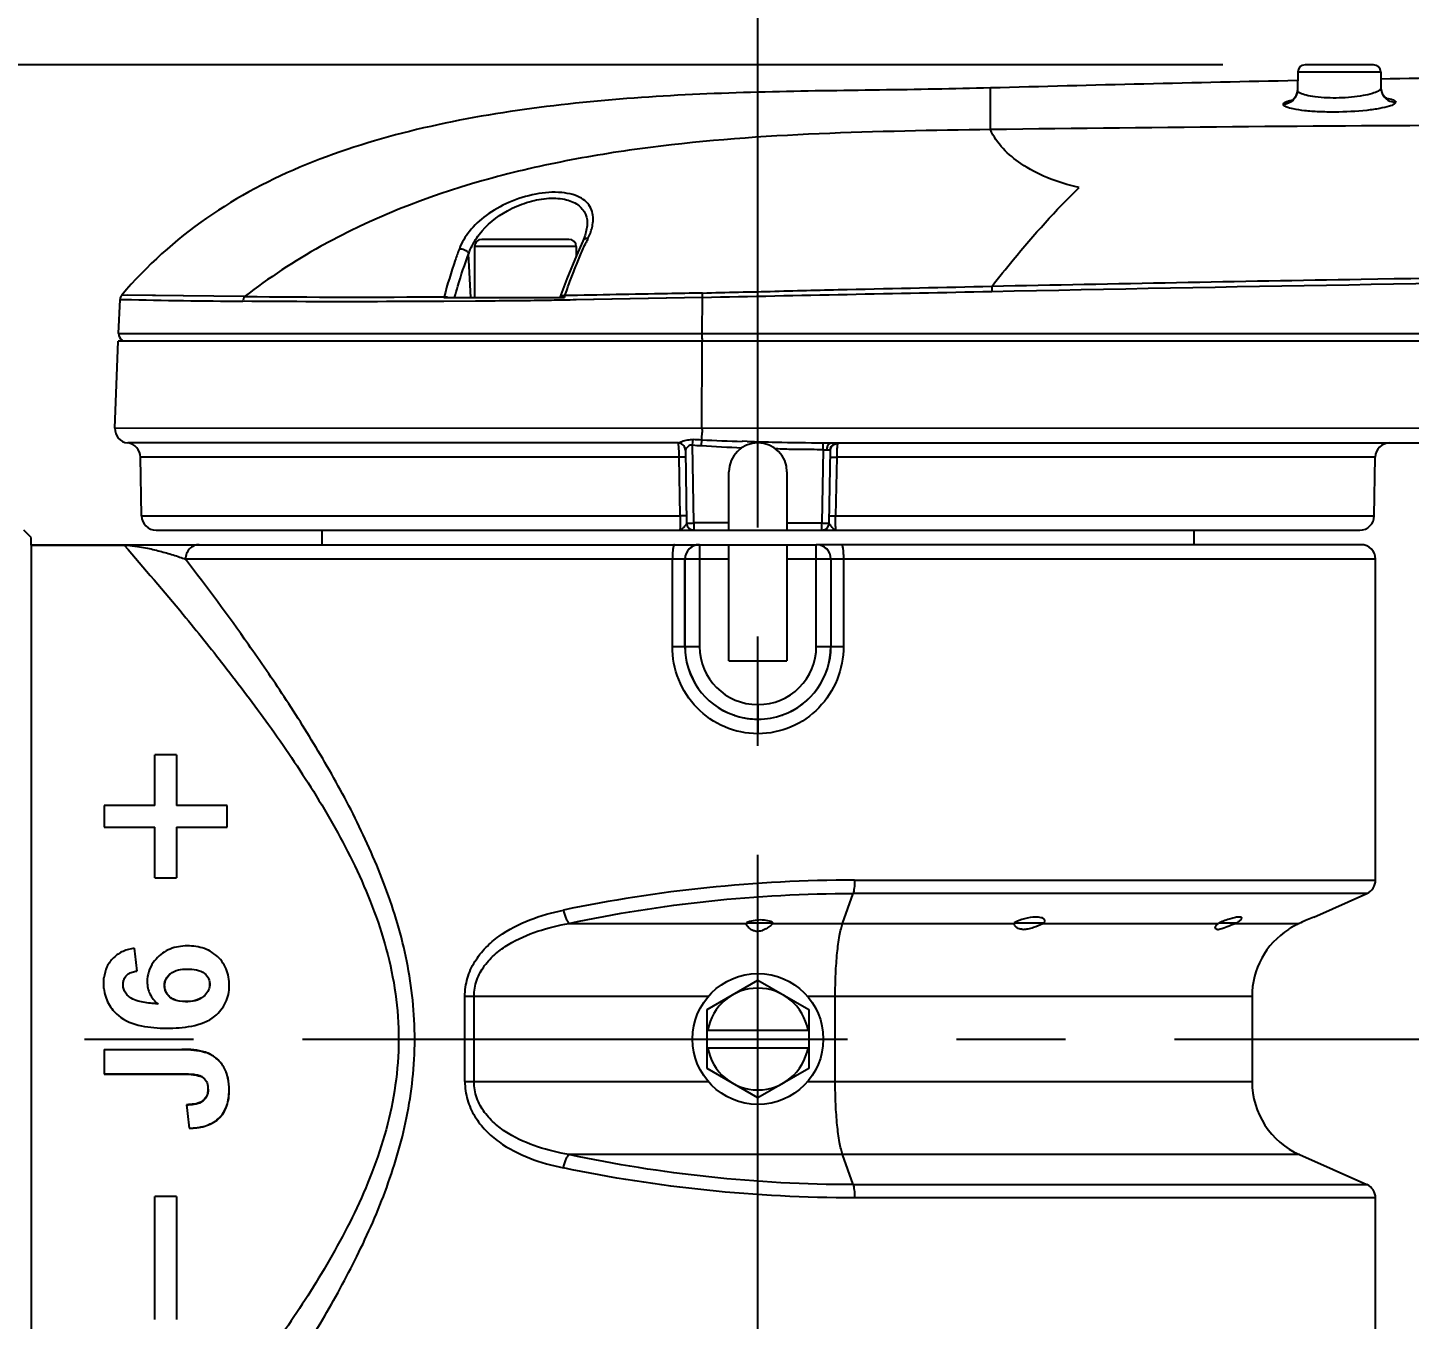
# Model space of a CAD drawing. Header units: millimetres. Extents: x 5828 to 6704, y 123 to 421.
# Drawn here: x 6397.164 to 6401.918, y 208.222 to 212.664 of the extents above; entities that cross this region are included whole.
import ezdxf
from ezdxf import colors
from ezdxf.entities.mleader import LeaderData, LeaderLine
from ezdxf.math import Vec2, Vec3

# ---------------------------------------------------------------- set-up
doc = ezdxf.new("R2010")
doc.units = ezdxf.units.MM
doc.linetypes.add('CENTER', pattern=[0.6, 0.375, -0.075, 0.075, -0.075])
for name, color, linetype in [('中心线', 7, 'Continuous'), ('外形图', 7, 'Continuous'), ('多重引线', 7, 'Continuous'), ('尺寸标注', 7, 'Continuous')]:
    doc.layers.add(name, color=color, linetype=linetype)
doc.styles.add('微软雅黑', font='msyh.ttc', dxfattribs={"height": 1.5})
doc.dimstyles.new('尺寸标注_1_20比例', dxfattribs={"dimtxt": 1.5, "dimasz": 1.25, "dimexe": 0.5, "dimexo": 0.4, "dimgap": 0.5, "dimtad": 1, "dimdec": 1, "dimlfac": 20, "dimdsep": 46, "dimtxsty": '微软雅黑', "dimcen": 0.09, "dimadec": 0, "dimazin": 0, "dimtp": 0.01, "dimtm": 0.01, "dimtfac": 1, "dimtdec": 1, "dimtofl": 0, "dimtmove": 0, "dimatfit": 3, "dimfxl": 1, "dimtolj": 1, "dimarcsym": 0})

# ---------------------------------------------------------------- blocks, each defined once
blk = doc.blocks.new('*D1115')
at = {"layer": 'Defpoints', "color": 0}
for p in [(6401.6767, 212.5365), (6392.9512, 205.8365), (6401.6767, 205.8365)]:
    blk.add_point(p, dxfattribs=at)
at = {"layer": '尺寸标注', "color": 0, "lineweight": -2}
for p, q in [((6401.2767, 212.5365), (6392.4512, 212.5365)), ((6392.9512, 211.2865), (6392.9512, 207.0865)), ((6401.2767, 205.8365), (6392.4512, 205.8365))]:
    blk.add_line(p, q, dxfattribs=at)
at = {"layer": '尺寸标注', "color": 0}
for points in [[(6393.1595, 211.2865), (6392.7428, 211.2865), (6392.9512, 212.5365)], [(6392.7428, 207.0865), (6393.1595, 207.0865), (6392.9512, 205.8365)]]:
    blk.add_solid(points, dxfattribs=at)
at = {"layer": '尺寸标注', "color": 0, "insert": (6391.6721, 209.1865), "char_height": 1.5, "attachment_point": 5, "rotation": 90, "style": '微软雅黑'}
blk.add_mtext('\\A1;134', dxfattribs=at)

msp = doc.modelspace()

# ---------------------------------------------------------------- linework, layer by layer
at = {"layer": '中心线', "linetype": 'CENTER', "ltscale": 5}
for p, q in [((6399.6767, 204.9452), (6399.6767, 213.6257)), ((6395.1097, 209.1865), (6433.2693, 209.1865))]:
    msp.add_line(p, q, dxfattribs=at)
at = {"layer": '外形图', "color": 7, "linetype": 'Continuous'}
for p, q in [((6401.5341, 212.5119), (6401.533, 212.4494)), ((6401.8193, 212.5119), (6401.5341, 212.5119)), ((6401.7943, 212.5365), (6401.5591, 212.5365)), ((6401.8193, 212.5119), (6401.8202, 212.4568)), ((6400.4767, 212.3137), (6400.4767, 212.457)), ((6401.5347, 212.4822), (6401.5324, 212.4822)), ((6401.5347, 212.4817), (6401.5324, 212.4817)), ((6399.0896, 211.9824), (6399.0896, 211.9824)), ((6399.0267, 211.9365), (6398.7267, 211.9365)), ((6399.0747, 211.9307), (6399.0746, 211.9306)), ((6398.6888, 211.7365), (6398.6814, 211.8861)), ((6398.7017, 211.9115), (6398.7017, 211.7365)), ((6399.0517, 211.9115), (6398.7017, 211.9115)), ((6399.0517, 211.9115), (6399.0517, 211.8802)), ((6399.019, 211.8004), (6398.9954, 211.7365)), ((6397.9108, 211.7398), (6397.488, 211.745)), ((6397.701, 211.742), (6397.5082, 211.7447)), ((6397.9108, 211.7398), (6397.701, 211.742)), ((6398.596, 211.7365), (6399.011, 211.7365)), ((6399.4855, 211.7369), (6399.051, 211.7281)), ((6399.4855, 211.7369), (6399.1114, 211.7293)), ((6399.485, 211.6125), (6399.4855, 211.7369)), ((6397.477, 211.6125), (6397.482, 211.7299)), ((6397.482, 211.7299), (6397.4955, 211.7296)), ((6398.7056, 211.7239), (6398.5948, 211.7232)), ((6398.7056, 211.7239), (6398.5961, 211.7232)), ((6399.01, 211.7274), (6398.9944, 211.7271)), ((6397.477, 211.6125), (6411.2023, 211.6125)), ((6397.4642, 211.2876), (6397.4759, 211.5865)), ((6412.6251, 211.5865), (6397.4759, 211.5865)), ((6397.4642, 211.2876), (6403.177, 211.2883)), ((6399.4026, 211.2362), (6397.5084, 211.2362)), ((6399.4518, 211.2293), (6399.4535, 211.2478)), ((6399.4565, 210.9611), (6399.4518, 211.2293)), ((6399.4824, 211.2273), (6399.4837, 211.2468)), ((6399.64, 211.2414), (6399.6224, 211.242)), ((6399.64, 211.2414), (6399.6224, 211.2419)), ((6399.9013, 211.2126), (6399.8969, 210.9611)), ((6399.9013, 211.2126), (6399.9016, 211.2369)), ((6399.928, 211.2365), (6403.1796, 211.2365)), ((6397.5561, 210.9856), (6397.5526, 211.1874)), ((6399.4058, 211.1874), (6397.5526, 211.1874)), ((6399.4092, 210.9856), (6399.4058, 211.1874)), ((6399.4272, 211.2109), (6399.4315, 210.9611)), ((6399.9219, 210.9611), (6399.9263, 211.2115)), ((6399.9477, 211.1874), (6399.9442, 210.9856)), ((6401.8009, 211.1874), (6399.9477, 211.1874)), ((6401.7973, 210.9856), (6401.8009, 211.1874)), ((6399.5767, 210.9365), (6399.5767, 211.1365)), ((6399.7767, 211.1365), (6399.7767, 210.9365)), ((6397.5561, 210.9856), (6399.4092, 210.9856)), ((6399.9442, 210.9856), (6401.7973, 210.9856)), ((6397.1767, 210.9115), (6397.1517, 210.9365)), ((6397.6061, 210.9365), (6401.7473, 210.9365)), ((6398.1767, 210.9365), (6398.1767, 210.8865)), ((6399.4565, 210.9611), (6399.4565, 210.9365)), ((6399.5767, 210.9611), (6399.4565, 210.9611)), ((6399.7767, 210.9611), (6399.8969, 210.9611)), ((6399.8969, 210.9365), (6399.8969, 210.9611)), ((6401.1767, 210.9365), (6401.1767, 210.8865)), ((6397.1767, 210.885), (6397.1767, 210.9115)), ((6397.1767, 210.8865), (6397.1767, 207.4865)), ((6397.1767, 210.8865), (6399.4755, 210.8865)), ((6397.1767, 210.885), (6397.4967, 210.885)), ((6397.4967, 210.885), (6397.4967, 210.8865)), ((6399.4758, 210.8865), (6399.4758, 210.5365)), ((6399.4758, 210.8865), (6399.8776, 210.8865)), ((6399.5767, 210.4865), (6399.5767, 210.8865)), ((6399.7767, 210.8865), (6399.7767, 210.4865)), ((6399.8776, 210.5365), (6399.8776, 210.8865)), ((6401.7517, 210.8865), (6399.878, 210.8865)), ((6399.5767, 210.8365), (6397.7077, 210.8365)), ((6399.3824, 210.5365), (6399.3824, 210.8365)), ((6399.4255, 210.5365), (6399.4255, 210.8365)), ((6399.4259, 210.5365), (6399.4259, 210.8365)), ((6401.8017, 210.8365), (6399.7767, 210.8365)), ((6399.9276, 210.8365), (6399.9276, 210.5365)), ((6399.928, 210.8365), (6399.928, 210.5365)), ((6399.971, 210.8365), (6399.971, 210.5365)), ((6401.8017, 209.7329), (6401.8017, 210.8365)), ((6399.3824, 210.5365), (6399.4758, 210.5365)), ((6399.8776, 210.5365), (6399.971, 210.5365)), ((6399.5767, 210.4865), (6399.7767, 210.4865)), ((6399.6759, 210.2365), (6399.6759, 210.3365)), ((6399.6759, 210.3365), (6399.6775, 210.3365)), ((6399.6775, 210.2365), (6399.6775, 210.3365)), ((6399.6775, 210.2865), (6399.6759, 210.2865)), ((6399.6775, 210.2365), (6399.6759, 210.2365)), ((6397.6017, 209.99), (6397.6017, 210.164)), ((6397.6762, 210.164), (6397.6017, 210.164)), ((6397.6762, 210.164), (6397.6762, 209.99)), ((6397.6017, 209.99), (6397.4272, 209.99)), ((6397.8507, 209.99), (6397.6762, 209.99)), ((6397.4272, 209.915), (6397.6017, 209.915)), ((6397.6017, 209.741), (6397.6017, 209.915)), ((6397.6762, 209.915), (6397.6762, 209.741)), ((6397.6762, 209.915), (6397.8507, 209.915)), ((6397.6017, 209.741), (6397.6762, 209.741)), ((6400.0091, 209.7329), (6401.8017, 209.7329)), ((6399.9682, 209.5841), (6400.0045, 209.6872)), ((6401.772, 209.6872), (6400.0045, 209.6872)), ((6401.5892, 209.6059), (6401.772, 209.6872)), ((6399.0265, 209.5841), (6399.6369, 209.5841)), ((6399.6371, 209.5865), (6399.7293, 209.5865)), ((6399.7278, 209.5841), (6400.5584, 209.5841)), ((6400.5584, 209.5865), (6400.6625, 209.5865)), ((6400.6574, 209.5841), (6401.2611, 209.5841)), ((6400.6625, 209.5865), (6400.6642, 209.5924)), ((6401.2643, 209.5865), (6401.3242, 209.5865)), ((6401.3182, 209.5841), (6401.5391, 209.5841)), ((6401.5023, 209.5636), (6401.5032, 209.5642)), ((6401.5029, 209.564), (6401.5032, 209.5643)), ((6401.5445, 209.5865), (6401.5391, 209.5841)), ((6397.6549, 209.4113), (6397.6552, 209.411)), ((6397.4267, 209.3604), (6397.4267, 209.3968)), ((6399.5017, 209.2875), (6399.6767, 209.3886)), ((6399.6767, 209.3886), (6399.8517, 209.2875)), ((6397.6534, 209.3307), (6397.6537, 209.331)), ((6397.7077, 209.3146), (6397.7077, 209.315)), ((6397.7695, 209.3327), (6397.7692, 209.333)), ((6398.6684, 209.0402), (6398.6684, 209.3328)), ((6399.5058, 209.3328), (6398.6684, 209.3328)), ((6398.6999, 209.3328), (6398.6999, 209.0402)), ((6401.3767, 209.3328), (6399.8477, 209.3328)), ((6399.9427, 209.0402), (6399.9427, 209.3328)), ((6401.3767, 209.3328), (6401.3767, 209.0402)), ((6399.5017, 209.0855), (6399.5017, 209.2875)), ((6399.8517, 209.2875), (6399.8517, 209.0855)), ((6399.5017, 209.2165), (6399.8517, 209.2165)), ((6398.4961, 209.1845), (6398.4405, 209.1846)), ((6397.4276, 209.1506), (6397.4272, 209.151)), ((6397.4272, 209.151), (6397.6946, 209.151)), ((6397.4276, 209.1506), (6397.6946, 209.1506)), ((6397.6946, 209.1506), (6397.6946, 209.151)), ((6397.7756, 209.1406), (6397.7757, 209.141)), ((6399.5017, 209.1565), (6399.8517, 209.1565)), ((6399.6767, 208.9844), (6399.5017, 209.0855)), ((6399.8517, 209.0855), (6399.6767, 208.9844)), ((6397.4276, 209.0659), (6397.4272, 209.0655)), ((6397.4272, 209.0655), (6397.7007, 209.0655)), ((6397.7007, 209.0659), (6397.4276, 209.0659)), ((6398.6684, 209.0402), (6399.5058, 209.0402)), ((6399.8477, 209.0402), (6401.3767, 209.0402)), ((6397.8573, 209.0105), (6397.8577, 209.0105)), ((6397.7112, 208.9601), (6397.7107, 208.9605)), ((6397.7624, 208.9706), (6397.7622, 208.971)), ((6397.7201, 208.8804), (6397.7197, 208.88)), ((6401.54, 208.7889), (6399.0265, 208.7889)), ((6400.0045, 208.6858), (6399.9682, 208.7889)), ((6401.54, 208.7889), (6401.772, 208.6858)), ((6397.6017, 208.2225), (6397.6017, 208.6455)), ((6397.6762, 208.6455), (6397.6017, 208.6455)), ((6397.6762, 208.6455), (6397.6762, 208.2225)), ((6400.0045, 208.6858), (6401.772, 208.6858)), ((6401.8017, 208.6401), (6400.0091, 208.6401)), ((6401.8017, 207.5365), (6401.8017, 208.6401))]:
    msp.add_line(p, q, dxfattribs=at)
for points in [[(6401.533, 212.4494), (6401.5329, 212.4467), (6401.5268, 212.427), (6401.5167, 212.4156), (6401.5128, 212.4131)], [(6401.8391, 212.4204), (6401.8421, 212.4195), (6401.837, 212.4226), (6401.8264, 212.4348), (6401.8202, 212.4568)], [(6399.0896, 211.9824), (6399.0828, 211.9505), (6399.0747, 211.9307)], [(6399.0746, 211.9306), (6399.052, 211.8808), (6399.019, 211.8004)]]:
    msp.add_lwpolyline(points, dxfattribs=at)
msp.add_circle((6399.6767, 209.1865), 0.225, dxfattribs=at)
for centre, radius, start, end in [((6401.5591, 212.5115), 0.025, 90, 179), ((6401.7943, 212.5115), 0.025, 1, 90), ((6404.7585, 51.2794), 161.235, 90.674451, 91.044346), ((6404.4203, 68.9482), 143.563, 91.152641, 91.57409), ((6401.5717, 212.1595), 0.2625, 101.6223, 102.0955), ((6401.8694, 212.4577), 0.0492, 207.2703, 210.3545), ((6401.7917, 212.1561), 0.2703, 79.9054, 81.1479), ((6398.9552, 212.0115), 0.1547, 332.2028, 347.3627), ((6398.9522, 212.0121), 0.1579, 347.4024, 350.6095), ((6398.7267, 211.9115), 0.025, 90, 180), ((6399.0267, 211.9115), 0.025, 0, 90), ((6399.5149, 211.721), 0.4758, 152.689, 154.4772), ((6399.1988, 210.0689), 2.1097, 119.0851, 127.6273), ((6398.3025, 251.5513), 39.8134, 269.43634, 270.42385), ((6398.1422, 240.985), 29.2625, 268.73354, 269.53552), ((6397.5019, 211.6115), 0.025, 177.5821, 239.194), ((6397.5142, 211.2858), 0.05, 177.9221, 263.3426), ((6397.5026, 211.1865), 0.05, 1, 83.3426), ((6399.9357, 221.9293), 10.6921, 267.57742, 268.32103), ((6399.6767, 211.1365), 0.1, 0, 180), ((6399.9573, 222.7901), 11.553, 268.42604, 268.91311), ((6400.0063, 225.3525), 14.116, 268.9116, 269.57495), ((6401.8508, 211.1865), 0.05, 90, 179), ((6397.6061, 210.9865), 0.05, 181, 270), ((6401.7473, 210.9865), 0.05, 270, 359), ((6399.4565, 210.9615), 0.025, 181, 269.9999), ((6399.8969, 210.9615), 0.025, 270, 359), ((6399.4755, 210.8365), 0.05, 90.0078, 180.0015), ((6399.4759, 210.8365), 0.05, 90.0078, 180.0015), ((6399.8776, 210.8365), 0.05, 359.9985, 89.9921), ((6399.878, 210.8365), 0.05, 359.9985, 89.9921), ((6401.7517, 210.8365), 0.05, 0, 90), ((6399.6756, 210.5367), 0.2502, 180.0586, 250.532), ((6399.6759, 210.5365), 0.25, 180.0026, 250.4625), ((6399.6759, 210.5365), 0.2, 180.0102, 270.0075), ((6399.6776, 210.5365), 0.2, 269.9881, 359.9941), ((6399.6778, 210.5367), 0.2502, 289.4445, 359.942), ((6399.6776, 210.5365), 0.25, 289.6642, 359.9974), ((6399.6762, 210.5387), 0.2522, 250.5545, 269.926), ((6399.6759, 210.5367), 0.2502, 250.461, 252.4107), ((6399.6759, 210.5366), 0.2501, 252.4108, 253.4613), ((6399.6761, 210.5378), 0.2513, 253.5044, 269.9594), ((6399.6772, 210.5383), 0.2518, 270.0705, 289.5948), ((6399.6772, 210.5387), 0.2523, 270.0748, 289.4227), ((6401.7517, 209.7329), 0.05, 293.9625, 0), ((6403.9431, 204.1322), 5.9584, 113.26954, 113.73837), ((6400.5533, 209.8095), 0.2484, 294.7952, 296.093), ((6401.3538, 209.4628), 0.1527, 125.8859, 127.4051), ((6401.0691, 210.2136), 0.6771, 291.5873, 292.1366), ((6401.6517, 209.3328), 0.275, 122.9178, 180), ((6401.6465, 209.347), 0.2603, 123.0427, 123.4233), ((6401.6493, 209.3427), 0.2653, 122.7917, 123.0426), ((6401.6485, 209.344), 0.2638, 122.2541, 122.7923), ((6401.647, 209.3463), 0.2611, 121.8326, 122.2537), ((6401.6475, 209.3455), 0.262, 121.1313, 121.8327), ((6401.6461, 209.3479), 0.2593, 120.5574, 121.1315), ((6401.6464, 209.3473), 0.26, 119.562, 120.557), ((6401.6455, 209.349), 0.2581, 118.8579, 119.5625), ((6401.6452, 209.3495), 0.2574, 117.4235, 118.8576), ((6401.6448, 209.3503), 0.2566, 114.3126, 117.423), ((6399.6767, 209.1865), 0.175, 9.8709, 170.1291), ((6397.6993, 209.5241), 0.2337, 247.9793, 248.3191), ((6399.6767, 209.1865), 0.175, 189.8709, 350.1291), ((6401.6517, 209.0402), 0.275, 180, 246.0375), ((6401.7517, 208.6401), 0.05, 0, 66.0375)]:
    msp.add_arc(centre, radius, start, end, dxfattribs=at)
for centre, major_axis, ratio, start_param, end_param in [((6397.4612, 209.1865), (-0.0149, 1.75), 0.017454, 1.093618, 1.141292), ((6397.8167, 209.1865), (0.0149, 1.75), 0.017454, -1.141292, -1.093618), ((6399.6767, 209.568), (0.0625, 0.0054), 0.436363, 6.81532, 8.503464), ((6399.6848, 209.5911), (0.0474, 0.0115), 0.611382, 2.91125, 2.990145), ((6399.6848, 209.5911), (0.0474, 0.0115), 0.611382, -0.606294, -0.527399), ((6397.4578, 209.1865), (0.0014, 1.75), 0.017455, -4.692088, -4.643177)]:
    msp.add_ellipse(centre, major_axis=major_axis, ratio=ratio, start_param=start_param, end_param=end_param, dxfattribs=at)
for points, knots in [([(6400.4767, 212.457), (6400.3496, 212.4536), (6400.0913, 212.4494), (6399.6993, 212.4449), (6399.3, 212.4294), (6398.8986, 212.392), (6398.5024, 212.3221), (6398.1215, 212.2057), (6397.7694, 212.023), (6397.573, 211.8451), (6397.488, 211.745)], [0, 0, 0, 0, 0.120588, 0.244886, 0.371583, 0.499299, 0.626802, 0.752327, 0.875495, 1, 1, 1, 1]), ([(6401.533, 212.4494), (6401.5328, 212.437), (6401.5221, 212.4114), (6401.4965, 212.401), (6401.4841, 212.4008)], [0, 0, 0, 0, 0.49808, 1, 1, 1, 1]), ([(6401.5418, 212.4396), (6401.5404, 212.4403), (6401.5367, 212.4425), (6401.533, 212.4464), (6401.533, 212.4494)], [0, 0, 0, 0, 0.33748, 1, 1, 1, 1]), ([(6401.8202, 212.4568), (6401.8203, 212.456), (6401.8191, 212.4513), (6401.8147, 212.4485), (6401.8115, 212.4466)], [0, 0, 0, 0, 0.184699, 1, 1, 1, 1]), ([(6401.4841, 212.4008), (6401.4841, 212.4015), (6401.4856, 212.4058), (6401.4901, 212.4078), (6401.4934, 212.4092)], [0, 0, 0, 0, 0.171528, 1, 1, 1, 1]), ([(6401.4935, 212.3921), (6401.4921, 212.3927), (6401.4884, 212.3945), (6401.4841, 212.398), (6401.4841, 212.4008)], [0, 0, 0, 0, 0.355025, 1, 1, 1, 1]), ([(6401.4934, 212.4092), (6401.4949, 212.4099), (6401.5025, 212.4128), (6401.5104, 212.4147), (6401.5167, 212.4161)], [0, 0, 0, 0, 0.201501, 1, 1, 1, 1]), ([(6401.8115, 212.4466), (6401.805, 212.4428), (6401.7877, 212.4366), (6401.743, 212.4266), (6401.677, 212.4211), (6401.6108, 212.4231), (6401.5657, 212.4308), (6401.5483, 212.4361), (6401.5418, 212.4396)], [0, 0, 0, 0, 0.081776, 0.198784, 0.500718, 0.802751, 0.919311, 1, 1, 1, 1]), ([(6401.839, 212.4222), (6401.8471, 212.4207), (6401.8574, 212.419), (6401.8711, 212.412), (6401.8711, 212.4082)], [0, 0, 0, 0, 0.6872, 1, 1, 1, 1]), ([(6401.8711, 212.4082), (6401.8711, 212.4053), (6401.8629, 212.3987), (6401.8551, 212.3962), (6401.8496, 212.3945)], [0, 0, 0, 0, 0.332287, 1, 1, 1, 1]), ([(6401.8496, 212.3945), (6401.8388, 212.391), (6401.8129, 212.3854), (6401.7504, 212.3768), (6401.6802, 212.3733), (6401.6087, 212.3746), (6401.5607, 212.378), (6401.5229, 212.3834), (6401.5015, 212.3885), (6401.4935, 212.3921)], [0, 0, 0, 0, 0.094376, 0.220607, 0.526373, 0.680476, 0.817818, 0.927093, 1, 1, 1, 1]), ([(6400.4767, 212.3137), (6400.2801, 212.311), (6399.8895, 212.3047), (6399.4013, 212.2705), (6399.0144, 212.2093), (6398.6284, 212.1192), (6398.3472, 212.0095), (6398.1733, 211.9126)], [0, 0, 0, 0, 0.249832, 0.496432, 0.620979, 0.746989, 1, 1, 1, 1]), ([(6412.4768, 212.033), (6411.561, 212.1229), (6410.1875, 212.2089), (6408.3509, 212.2676), (6406.9553, 212.294), (6405.5126, 212.3135), (6403.3478, 212.3336), (6401.661, 212.3303), (6400.4767, 212.3137)], [0, 0, 0, 0, 0.229904, 0.343574, 0.459126, 0.578614, 0.704076, 1, 1, 1, 1]), ([(6400.7816, 212.115), (6400.7438, 212.1229), (6400.6739, 212.144), (6400.5637, 212.2018), (6400.4978, 212.2658), (6400.4767, 212.3137)], [0, 0, 0, 0, 0.3096, 0.580118, 1, 1, 1, 1]), ([(6399.1079, 211.9863), (6399.1107, 212.0035), (6399.1106, 212.0311), (6399.0916, 212.0617), (6399.0688, 212.0796), (6399.038, 212.0921), (6398.9849, 212.1011), (6398.9093, 212.0948), (6398.8207, 212.0671), (6398.7426, 212.0233), (6398.6838, 211.9687), (6398.6574, 211.9256), (6398.6496, 211.904)], [0, 0, 0, 0, 0.086698, 0.128919, 0.175384, 0.229523, 0.292934, 0.442483, 0.602927, 0.753215, 0.885163, 1, 1, 1, 1]), ([(6398.7178, 211.9533), (6398.7437, 211.9869), (6398.7974, 212.0297), (6398.88, 212.065), (6398.9469, 212.0793), (6399.0081, 212.078), (6399.0575, 212.0601), (6399.087, 212.0245), (6399.0903, 211.9961), (6399.0896, 211.9824)], [0, 0, 0, 0, 0.27549, 0.429342, 0.581271, 0.715477, 0.822756, 0.911165, 1, 1, 1, 1]), ([(6400.4822, 211.7751), (6400.506, 211.8057), (6400.6002, 211.9237), (6400.7017, 212.0361), (6400.7816, 212.115)], [0, 0, 0, 0, 0.256407, 1, 1, 1, 1]), ([(6398.6966, 211.9211), (6398.6981, 211.9238), (6398.7045, 211.935), (6398.7118, 211.9456), (6398.7178, 211.9533)], [0, 0, 0, 0, 0.244307, 1, 1, 1, 1]), ([(6399.0123, 211.7428), (6399.0182, 211.7589), (6399.0296, 211.7909), (6399.0478, 211.8376), (6399.0663, 211.8825), (6399.0787, 211.9119), (6399.0855, 211.926)], [0, 0, 0, 0, 0.261272, 0.515624, 0.761965, 1, 1, 1, 1]), ([(6399.0921, 211.9393), (6399.0883, 211.9395), (6399.0812, 211.9383), (6399.0759, 211.9333), (6399.0747, 211.9307)], [0, 0, 0, 0, 0.568702, 1, 1, 1, 1]), ([(6398.6496, 211.904), (6398.6447, 211.8911), (6398.6251, 211.8368), (6398.6085, 211.7814), (6398.597, 211.739)], [0, 0, 0, 0, 0.238548, 1, 1, 1, 1]), ([(6398.6332, 211.7365), (6398.6368, 211.7497), (6398.6513, 211.8), (6398.6678, 211.8498), (6398.6814, 211.886)], [0, 0, 0, 0, 0.260699, 1, 1, 1, 1]), ([(6398.6496, 211.904), (6398.6522, 211.9043), (6398.662, 211.9042), (6398.6715, 211.8995), (6398.6763, 211.8944)], [0, 0, 0, 0, 0.276706, 1, 1, 1, 1]), ([(6398.6814, 211.8861), (6398.6824, 211.889), (6398.6866, 211.901), (6398.692, 211.9126), (6398.6966, 211.9211)], [0, 0, 0, 0, 0.244985, 1, 1, 1, 1]), ([(6400.4822, 211.7756), (6400.9056, 211.7844), (6402.5437, 211.8154), (6404.1822, 211.8312), (6405.3971, 211.8307)], [0, 0, 0, 0, 0.258451, 1, 1, 1, 1]), ([(6400.4819, 211.7574), (6401.3005, 211.7745), (6402.5289, 211.7954), (6404.1672, 211.8105), (6404.9869, 211.8127), (6405.3968, 211.8128)], [0, 0, 0, 0, 0.499728, 0.749813, 1, 1, 1, 1]), ([(6399.0123, 211.7428), (6399.011, 211.7428), (6399.0066, 211.7428), (6399.0021, 211.7416), (6398.9994, 211.74)], [0, 0, 0, 0, 0.296744, 1, 1, 1, 1]), ([(6399.4855, 211.7519), (6399.4455, 211.7511), (6399.2877, 211.7478), (6399.13, 211.7454), (6399.0123, 211.7428)], [0, 0, 0, 0, 0.253747, 1, 1, 1, 1]), ([(6399.4855, 211.7519), (6399.4854, 211.7508), (6399.4853, 211.7458), (6399.4853, 211.7408), (6399.4855, 211.7369)], [0, 0, 0, 0, 0.222429, 1, 1, 1, 1]), ([(6399.4855, 211.7519), (6399.527, 211.7534), (6399.61, 211.755), (6399.7346, 211.758), (6399.8592, 211.7614), (6400.1084, 211.7672), (6400.3161, 211.7715), (6400.4822, 211.7751)], [0, 0, 0, 0, 0.124957, 0.249939, 0.374933, 0.499933, 1, 1, 1, 1]), ([(6400.4822, 211.7751), (6400.4821, 211.7739), (6400.4818, 211.768), (6400.4818, 211.762), (6400.4819, 211.7574)], [0, 0, 0, 0, 0.207958, 1, 1, 1, 1]), ([(6398.5948, 211.7232), (6398.5295, 211.7228), (6398.2996, 211.7214), (6398.0696, 211.722), (6397.905, 211.7234)], [0, 0, 0, 0, 0.284082, 1, 1, 1, 1]), ([(6398.9944, 211.7271), (6398.9698, 211.7266), (6398.8735, 211.7251), (6398.7773, 211.7244), (6398.7056, 211.7239)], [0, 0, 0, 0, 0.255355, 1, 1, 1, 1]), ([(6399.4853, 211.5987), (6399.4852, 211.5997), (6399.485, 211.6044), (6399.485, 211.609), (6399.485, 211.6125)], [0, 0, 0, 0, 0.234684, 1, 1, 1, 1]), ([(6399.4872, 211.5865), (6399.4868, 211.5865), (6399.4864, 211.588), (6399.486, 211.5901), (6399.4856, 211.5941), (6399.4854, 211.597), (6399.4853, 211.5987)], [0, 0, 0, 0, 0.08048, 0.279594, 0.592238, 1, 1, 1, 1]), ([(6399.4842, 211.2858), (6399.4847, 211.2821), (6399.4853, 211.2747), (6399.4835, 211.2643), (6399.4819, 211.2549), (6399.4829, 211.249), (6399.4837, 211.2464)], [0, 0, 0, 0, 0.285637, 0.55536, 0.795953, 1, 1, 1, 1]), ([(6399.4026, 211.2362), (6399.4067, 211.238), (6399.417, 211.243), (6399.4283, 211.246), (6399.4353, 211.247)], [0, 0, 0, 0, 0.388645, 1, 1, 1, 1]), ([(6399.4037, 211.2307), (6399.4036, 211.2314), (6399.4033, 211.2332), (6399.4031, 211.2351), (6399.4026, 211.2362)], [0, 0, 0, 0, 0.357505, 1, 1, 1, 1]), ([(6399.4058, 211.1874), (6399.4057, 211.1917), (6399.4054, 211.2062), (6399.4049, 211.2207), (6399.4037, 211.2307)], [0, 0, 0, 0, 0.303013, 1, 1, 1, 1]), ([(6399.4518, 211.2293), (6399.4483, 211.2298), (6399.4412, 211.2286), (6399.4341, 211.2219), (6399.4299, 211.2162), (6399.4271, 211.2125), (6399.4272, 211.2109)], [0, 0, 0, 0, 0.323609, 0.616347, 0.858509, 1, 1, 1, 1]), ([(6399.9013, 211.2126), (6399.8877, 211.2127), (6399.8536, 211.2143), (6399.799, 211.213), (6399.7581, 211.2152), (6399.7377, 211.2158)], [0, 0, 0, 0, 0.25001, 0.625011, 1, 1, 1, 1]), ([(6399.9013, 211.2126), (6399.9047, 211.2126), (6399.9092, 211.2122), (6399.9136, 211.2121), (6399.9147, 211.2121)], [0, 0, 0, 0, 0.767928, 1, 1, 1, 1]), ([(6399.9016, 211.2369), (6399.9083, 211.2369), (6399.9171, 211.2366), (6399.9259, 211.2365), (6399.928, 211.2365)], [0, 0, 0, 0, 0.758166, 1, 1, 1, 1]), ([(6399.9147, 211.2121), (6399.9174, 211.2121), (6399.9211, 211.2122), (6399.9248, 211.2121), (6399.9261, 211.2118), (6399.9263, 211.2115)], [0, 0, 0, 0, 0.706415, 0.907666, 1, 1, 1, 1]), ([(6399.9166, 211.2244), (6399.9171, 211.2261), (6399.9191, 211.2313), (6399.9241, 211.2365), (6399.928, 211.2365)], [0, 0, 0, 0, 0.318109, 1, 1, 1, 1]), ([(6399.9262, 211.2116), (6399.9262, 211.2158), (6399.9282, 211.2244), (6399.9344, 211.2308), (6399.9381, 211.2329)], [0, 0, 0, 0, 0.497077, 1, 1, 1, 1]), ([(6399.9263, 211.2111), (6399.9264, 211.2151), (6399.9287, 211.2231), (6399.9347, 211.2289), (6399.9382, 211.2309)], [0, 0, 0, 0, 0.495637, 1, 1, 1, 1]), ([(6399.9491, 211.2244), (6399.9489, 211.2218), (6399.9481, 211.2095), (6399.9478, 211.1972), (6399.9477, 211.1874)], [0, 0, 0, 0, 0.207002, 1, 1, 1, 1]), ([(6399.9504, 211.2344), (6399.9502, 211.2338), (6399.9496, 211.2305), (6399.9493, 211.2272), (6399.9491, 211.2244)], [0, 0, 0, 0, 0.177102, 1, 1, 1, 1]), ([(6399.4276, 211.1874), (6399.4276, 211.1875), (6399.4267, 211.1873), (6399.4258, 211.1876), (6399.4237, 211.1875), (6399.4199, 211.1875), (6399.4138, 211.1875), (6399.4086, 211.1874), (6399.4058, 211.1874)], [0, 0, 0, 0, 0.019078, 0.074296, 0.164077, 0.285775, 0.608804, 1, 1, 1, 1]), ([(6399.9258, 211.1874), (6399.9259, 211.1875), (6399.9267, 211.1873), (6399.9276, 211.1876), (6399.9297, 211.1875), (6399.9335, 211.1875), (6399.9396, 211.1875), (6399.9448, 211.1874), (6399.9477, 211.1874)], [0, 0, 0, 0, 0.019079, 0.074299, 0.164081, 0.28578, 0.608806, 1, 1, 1, 1]), ([(6399.4092, 210.9856), (6399.4094, 210.9793), (6399.4096, 210.9677), (6399.4094, 210.9539), (6399.409, 210.9452), (6399.4086, 210.9406), (6399.4082, 210.9382), (6399.4077, 210.9365), (6399.4074, 210.9365)], [0, 0, 0, 0, 0.384664, 0.707743, 0.830398, 0.921334, 0.977741, 1, 1, 1, 1]), ([(6399.4311, 210.9856), (6399.4311, 210.9858), (6399.4302, 210.9856), (6399.4293, 210.9858), (6399.4272, 210.9857), (6399.4234, 210.9858), (6399.4173, 210.9857), (6399.4121, 210.9857), (6399.4092, 210.9856)], [0, 0, 0, 0, 0.018917, 0.074026, 0.163753, 0.28545, 0.608604, 1, 1, 1, 1]), ([(6399.9223, 210.9856), (6399.9223, 210.9858), (6399.9232, 210.9856), (6399.9241, 210.9858), (6399.9262, 210.9857), (6399.93, 210.9858), (6399.9361, 210.9857), (6399.9413, 210.9857), (6399.9442, 210.9856)], [0, 0, 0, 0, 0.018917, 0.074026, 0.163753, 0.285451, 0.608604, 1, 1, 1, 1]), ([(6399.946, 210.9365), (6399.9457, 210.9365), (6399.9452, 210.9382), (6399.9448, 210.9406), (6399.9444, 210.9452), (6399.944, 210.9539), (6399.9439, 210.9677), (6399.944, 210.9793), (6399.9442, 210.9856)], [0, 0, 0, 0, 0.022136, 0.0785, 0.169649, 0.292421, 0.615223, 1, 1, 1, 1]), ([(6399.4315, 210.9611), (6399.4316, 210.9591), (6399.4283, 210.9546), (6399.4229, 210.9478), (6399.4166, 210.9403), (6399.4103, 210.9365), (6399.4074, 210.9365)], [0, 0, 0, 0, 0.161379, 0.436424, 0.749966, 1, 1, 1, 1]), ([(6399.4315, 210.9611), (6399.4315, 210.9609), (6399.4325, 210.9611), (6399.4336, 210.9608), (6399.4361, 210.9609), (6399.4405, 210.9608), (6399.4475, 210.9609), (6399.4533, 210.961), (6399.4565, 210.9611)], [0, 0, 0, 0, 0.019672, 0.076568, 0.168739, 0.293007, 0.617914, 1, 1, 1, 1]), ([(6399.8969, 210.9611), (6399.9001, 210.961), (6399.906, 210.9609), (6399.913, 210.9608), (6399.9174, 210.9609), (6399.9198, 210.9608), (6399.9209, 210.9611), (6399.9219, 210.9609), (6399.9219, 210.9611)], [0, 0, 0, 0, 0.382026, 0.706898, 0.831167, 0.923362, 0.980294, 1, 1, 1, 1]), ([(6399.946, 210.9365), (6399.9406, 210.9365), (6399.9333, 210.9445), (6399.9268, 210.9523), (6399.9231, 210.9574), (6399.9219, 210.9599), (6399.9219, 210.9611)], [0, 0, 0, 0, 0.464696, 0.772071, 0.905055, 1, 1, 1, 1]), ([(6397.4967, 210.885), (6397.5654, 210.8061), (6397.6817, 210.6696), (6397.8475, 210.464), (6397.9991, 210.2631), (6398.1536, 210.0357), (6398.2723, 209.8258), (6398.3524, 209.6424), (6398.4012, 209.4956), (6398.4332, 209.3422), (6398.4406, 209.2372), (6398.4405, 209.1846)], [0, 0, 0, 0, 0.158217, 0.271276, 0.399494, 0.538972, 0.68694, 0.763502, 0.841439, 0.920427, 1, 1, 1, 1]), ([(6397.4967, 210.885), (6397.4976, 210.885), (6397.5008, 210.8849), (6397.504, 210.8847), (6397.5064, 210.8846)], [0, 0, 0, 0, 0.259856, 1, 1, 1, 1]), ([(6397.5064, 210.8846), (6397.5184, 210.8839), (6397.5397, 210.8812), (6397.5775, 210.8745), (6397.6186, 210.8648), (6397.6575, 210.8537), (6397.6867, 210.8441), (6397.7009, 210.8392), (6397.7077, 210.8365)], [0, 0, 0, 0, 0.17396, 0.31007, 0.55456, 0.78412, 0.894181, 1, 1, 1, 1]), ([(6397.754, 210.8865), (6397.748, 210.8865), (6397.7356, 210.8838), (6397.7202, 210.8725), (6397.71, 210.856), (6397.7077, 210.843), (6397.7077, 210.8365)], [0, 0, 0, 0, 0.241153, 0.487489, 0.741167, 1, 1, 1, 1]), ([(6399.3893, 210.8865), (6399.3888, 210.8865), (6399.3875, 210.8851), (6399.3858, 210.8803), (6399.384, 210.8701), (6399.3827, 210.8547), (6399.3824, 210.8429), (6399.3824, 210.8365)], [0, 0, 0, 0, 0.03232, 0.093309, 0.309159, 0.626726, 1, 1, 1, 1]), ([(6399.9641, 210.8865), (6399.9647, 210.8865), (6399.9659, 210.8851), (6399.9676, 210.8803), (6399.9695, 210.8701), (6399.9707, 210.8547), (6399.971, 210.8429), (6399.971, 210.8365)], [0, 0, 0, 0, 0.03232, 0.093309, 0.309159, 0.626726, 1, 1, 1, 1]), ([(6398.4961, 209.1845), (6398.4962, 209.2748), (6398.4772, 209.4543), (6398.4009, 209.7093), (6398.2956, 209.9451), (6398.1757, 210.1615), (6398.051, 210.3594), (6397.897, 210.5841), (6397.7814, 210.7401), (6397.7077, 210.8365)], [0, 0, 0, 0, 0.14549, 0.288575, 0.427502, 0.560884, 0.687179, 0.804378, 1, 1, 1, 1]), ([(6399.6759, 210.2365), (6399.6373, 210.2365), (6399.5592, 210.2525), (6399.4617, 210.3203), (6399.3973, 210.4198), (6399.3824, 210.4979), (6399.3824, 210.5365)], [0, 0, 0, 0, 0.2501, 0.499859, 0.749739, 1, 1, 1, 1]), ([(6399.971, 210.5365), (6399.971, 210.4979), (6399.9561, 210.4199), (6399.8917, 210.3203), (6399.7942, 210.2526), (6399.7161, 210.2365), (6399.6775, 210.2365)], [0, 0, 0, 0, 0.250262, 0.500095, 0.749916, 1, 1, 1, 1]), ([(6400.0091, 209.7329), (6399.8395, 209.7329), (6399.5033, 209.7152), (6399.1705, 209.664), (6399.0076, 209.6298)], [0, 0, 0, 0, 0.504782, 1, 1, 1, 1]), ([(6400.0091, 209.7329), (6400.0091, 209.7238), (6400.0087, 209.711), (6400.0067, 209.6958), (6400.0054, 209.6897), (6400.0045, 209.6872)], [0, 0, 0, 0, 0.592205, 0.828729, 1, 1, 1, 1]), ([(6399.0265, 209.5841), (6399.1855, 209.6183), (6399.5104, 209.6695), (6399.8388, 209.6872), (6400.0045, 209.6872)], [0, 0, 0, 0, 0.495224, 1, 1, 1, 1]), ([(6398.6684, 209.3328), (6398.6684, 209.354), (6398.6746, 209.3962), (6398.7007, 209.4536), (6398.7389, 209.5021), (6398.8003, 209.5543), (6398.8908, 209.6001), (6398.9682, 209.6215), (6399.0076, 209.6298)], [0, 0, 0, 0, 0.130432, 0.258501, 0.383779, 0.507209, 0.752293, 1, 1, 1, 1]), ([(6399.0076, 209.6298), (6399.0095, 209.6203), (6399.0131, 209.6071), (6399.0203, 209.592), (6399.0244, 209.5862), (6399.0265, 209.5841)], [0, 0, 0, 0, 0.577933, 0.817315, 1, 1, 1, 1]), ([(6400.633, 209.6059), (6400.6197, 209.6059), (6400.594, 209.6018), (6400.5695, 209.5928), (6400.5587, 209.5865)], [0, 0, 0, 0, 0.516514, 1, 1, 1, 1]), ([(6400.6642, 209.5924), (6400.6642, 209.5934), (6400.6639, 209.5954), (6400.6607, 209.6006), (6400.6494, 209.6052), (6400.6392, 209.6059), (6400.633, 209.6059)], [0, 0, 0, 0, 0.079048, 0.161162, 0.490041, 1, 1, 1, 1]), ([(6401.333, 209.6059), (6401.3286, 209.6059), (6401.3183, 209.6044), (6401.2952, 209.5987), (6401.2768, 209.5919), (6401.2643, 209.5865)], [0, 0, 0, 0, 0.183949, 0.431057, 1, 1, 1, 1]), ([(6401.3414, 209.6023), (6401.3414, 209.6029), (6401.3409, 209.6041), (6401.339, 209.6052), (6401.3363, 209.6058), (6401.3342, 209.6059), (6401.333, 209.6059)], [0, 0, 0, 0, 0.164148, 0.36009, 0.634255, 1, 1, 1, 1]), ([(6401.3359, 209.5947), (6401.3374, 209.596), (6401.3396, 209.5981), (6401.3414, 209.6011), (6401.3414, 209.6023)], [0, 0, 0, 0, 0.615318, 1, 1, 1, 1]), ([(6398.6999, 209.3328), (6398.6999, 209.3518), (6398.7068, 209.39), (6398.7344, 209.44), (6398.773, 209.4807), (6398.833, 209.5235), (6398.9184, 209.5602), (6398.9902, 209.5774), (6399.0265, 209.5841)], [0, 0, 0, 0, 0.128563, 0.255192, 0.37988, 0.503565, 0.750539, 1, 1, 1, 1]), ([(6399.6543, 209.5624), (6399.6495, 209.5653), (6399.6422, 209.5712), (6399.6369, 209.5801), (6399.6369, 209.5841)], [0, 0, 0, 0, 0.580848, 1, 1, 1, 1]), ([(6399.6767, 209.5564), (6399.6725, 209.5562), (6399.6645, 209.5572), (6399.6573, 209.5606), (6399.6543, 209.5624)], [0, 0, 0, 0, 0.541527, 1, 1, 1, 1]), ([(6399.708, 209.5677), (6399.7035, 209.565), (6399.6936, 209.5599), (6399.6826, 209.5567), (6399.6767, 209.5564)], [0, 0, 0, 0, 0.471854, 1, 1, 1, 1]), ([(6399.7242, 209.5798), (6399.7231, 209.5788), (6399.7181, 209.5743), (6399.7125, 209.5704), (6399.708, 209.5677)], [0, 0, 0, 0, 0.220941, 1, 1, 1, 1]), ([(6399.7278, 209.5841), (6399.7276, 209.5837), (6399.7264, 209.5822), (6399.7252, 209.5808), (6399.7242, 209.5798)], [0, 0, 0, 0, 0.231591, 1, 1, 1, 1]), ([(6399.9427, 209.3328), (6399.9427, 209.3588), (6399.9437, 209.4089), (6399.9486, 209.4787), (6399.9551, 209.5303), (6399.9621, 209.564), (6399.966, 209.578), (6399.9682, 209.5841)], [0, 0, 0, 0, 0.308532, 0.59224, 0.828669, 0.923365, 1, 1, 1, 1]), ([(6400.5688, 209.5687), (6400.5657, 209.5706), (6400.5607, 209.5748), (6400.5583, 209.5813), (6400.5584, 209.5841)], [0, 0, 0, 0, 0.559588, 1, 1, 1, 1]), ([(6400.5895, 209.5636), (6400.5874, 209.5636), (6400.5802, 209.564), (6400.5731, 209.5661), (6400.5688, 209.5687)], [0, 0, 0, 0, 0.293365, 1, 1, 1, 1]), ([(6400.5895, 209.5636), (6400.5953, 209.5636), (6400.6073, 209.5654), (6400.63, 209.5722), (6400.6467, 209.5791), (6400.6574, 209.5841)], [0, 0, 0, 0, 0.243778, 0.503545, 1, 1, 1, 1]), ([(6401.2526, 209.5647), (6401.252, 209.5651), (6401.2509, 209.5661), (6401.25, 209.5691), (6401.2513, 209.5737), (6401.2552, 209.5791), (6401.2589, 209.5824), (6401.2611, 209.5841)], [0, 0, 0, 0, 0.090063, 0.176262, 0.381125, 0.653734, 1, 1, 1, 1]), ([(6401.2577, 209.5636), (6401.2572, 209.5636), (6401.2554, 209.5637), (6401.2536, 209.5641), (6401.2526, 209.5647)], [0, 0, 0, 0, 0.298639, 1, 1, 1, 1]), ([(6401.2577, 209.5636), (6401.2584, 209.5636), (6401.2615, 209.5638), (6401.2646, 209.5644), (6401.2671, 209.5651)], [0, 0, 0, 0, 0.213826, 1, 1, 1, 1]), ([(6401.2671, 209.5651), (6401.2753, 209.5671), (6401.2923, 209.5737), (6401.3092, 209.5805), (6401.3182, 209.5841)], [0, 0, 0, 0, 0.466909, 1, 1, 1, 1]), ([(6401.3242, 209.5865), (6401.3254, 209.5872), (6401.3294, 209.5897), (6401.3333, 209.5925), (6401.3359, 209.5947)], [0, 0, 0, 0, 0.28341, 1, 1, 1, 1]), ([(6397.8082, 209.265), (6397.8159, 209.2714), (6397.8302, 209.2856), (6397.8464, 209.3111), (6397.856, 209.3398), (6397.8588, 209.3698), (6397.8565, 209.3997), (6397.8479, 209.4285), (6397.8329, 209.4546), (6397.812, 209.4763), (6397.7866, 209.4927), (6397.7581, 209.5026), (6397.7283, 209.5071), (6397.6981, 209.5068), (6397.6684, 209.5018), (6397.6313, 209.4868), (6397.608, 209.4661), (6397.5966, 209.4499)], [0, 0, 0, 0, 0.062744, 0.125467, 0.188006, 0.250543, 0.312936, 0.37521, 0.437485, 0.499855, 0.562373, 0.624996, 0.687804, 0.750561, 0.813354, 0.875945, 1, 1, 1, 1]), ([(6397.5307, 209.499), (6397.5177, 209.4968), (6397.4921, 209.4899), (6397.4584, 209.4681), (6397.435, 209.4355), (6397.4282, 209.4098), (6397.4267, 209.3968)], [0, 0, 0, 0, 0.251415, 0.501562, 0.750674, 1, 1, 1, 1]), ([(6397.5157, 209.33), (6397.5116, 209.3332), (6397.5039, 209.3403), (6397.4954, 209.3537), (6397.4919, 209.3691), (6397.4928, 209.3848), (6397.4985, 209.3996), (6397.5098, 209.411), (6397.5243, 209.4174), (6397.5345, 209.4193), (6397.5397, 209.42)], [0, 0, 0, 0, 0.125405, 0.250471, 0.375286, 0.500003, 0.62451, 0.749152, 0.874379, 1, 1, 1, 1]), ([(6397.5966, 209.4499), (6397.5899, 209.4403), (6397.579, 209.419), (6397.5757, 209.3952), (6397.5757, 209.3835)], [0, 0, 0, 0, 0.499814, 1, 1, 1, 1]), ([(6397.6534, 209.3307), (6397.6477, 209.3358), (6397.638, 209.3482), (6397.6334, 209.3714), (6397.6388, 209.3945), (6397.6491, 209.4064), (6397.6549, 209.4113)], [0, 0, 0, 0, 0.250599, 0.500375, 0.749898, 1, 1, 1, 1]), ([(6397.6537, 209.331), (6397.6481, 209.336), (6397.6384, 209.3484), (6397.6339, 209.3714), (6397.6392, 209.3943), (6397.6495, 209.4061), (6397.6552, 209.411)], [0, 0, 0, 0, 0.250553, 0.500324, 0.749879, 1, 1, 1, 1]), ([(6397.6552, 209.411), (6397.663, 209.4176), (6397.683, 209.4255), (6397.7138, 209.4277), (6397.7446, 209.4259), (6397.7649, 209.4186), (6397.7727, 209.412)], [0, 0, 0, 0, 0.248997, 0.500071, 0.751188, 1, 1, 1, 1]), ([(6397.7727, 209.412), (6397.7784, 209.4071), (6397.7883, 209.3949), (6397.7921, 209.3717), (6397.7855, 209.3493), (6397.775, 209.3379), (6397.7692, 209.333)], [0, 0, 0, 0, 0.249873, 0.499046, 0.748866, 1, 1, 1, 1]), ([(6397.773, 209.4123), (6397.7788, 209.4074), (6397.7887, 209.3951), (6397.7925, 209.3717), (6397.7859, 209.3491), (6397.7753, 209.3376), (6397.7695, 209.3327)], [0, 0, 0, 0, 0.249866, 0.499027, 0.748851, 1, 1, 1, 1]), ([(6397.4267, 209.3604), (6397.4277, 209.3514), (6397.4311, 209.3336), (6397.4449, 209.3), (6397.4629, 209.2786), (6397.4767, 209.267)], [0, 0, 0, 0, 0.250093, 0.500488, 1, 1, 1, 1]), ([(6397.5757, 209.3835), (6397.5757, 209.3691), (6397.5818, 209.3398), (6397.6008, 209.3169), (6397.6117, 209.3075)], [0, 0, 0, 0, 0.499085, 1, 1, 1, 1]), ([(6397.6117, 209.3075), (6397.6034, 209.308), (6397.5869, 209.3093), (6397.5621, 209.3128), (6397.5379, 209.3183), (6397.5223, 209.325), (6397.5157, 209.33)], [0, 0, 0, 0, 0.250211, 0.500409, 0.75046, 1, 1, 1, 1]), ([(6397.7077, 209.3146), (6397.6934, 209.3146), (6397.6734, 209.317), (6397.657, 209.3275), (6397.6534, 209.3307)], [0, 0, 0, 0, 0.748823, 1, 1, 1, 1]), ([(6397.7077, 209.315), (6397.6934, 209.315), (6397.6736, 209.3174), (6397.6573, 209.3278), (6397.6537, 209.331)], [0, 0, 0, 0, 0.748824, 1, 1, 1, 1]), ([(6397.7692, 209.333), (6397.7609, 209.326), (6397.7404, 209.3167), (6397.7186, 209.315), (6397.7077, 209.315)], [0, 0, 0, 0, 0.498598, 1, 1, 1, 1]), ([(6397.7695, 209.3327), (6397.7612, 209.3257), (6397.7405, 209.3163), (6397.7186, 209.3146), (6397.7077, 209.3146)], [0, 0, 0, 0, 0.4986, 1, 1, 1, 1]), ([(6397.4767, 209.267), (6397.4987, 209.2485), (6397.5557, 209.2277), (6397.6422, 209.2221), (6397.7287, 209.2268), (6397.7861, 209.2466), (6397.8082, 209.265)], [0, 0, 0, 0, 0.249032, 0.500028, 0.751048, 1, 1, 1, 1]), ([(6398.4405, 209.1846), (6398.4404, 209.1321), (6398.4327, 209.0274), (6398.4003, 208.8743), (6398.3514, 208.7279), (6398.2711, 208.545), (6398.1524, 208.3356), (6397.9982, 208.1086), (6397.8468, 207.9081), (6397.6814, 207.7029), (6397.5653, 207.5667), (6397.4967, 207.488)], [0, 0, 0, 0, 0.079598, 0.158599, 0.236543, 0.313109, 0.461077, 0.600548, 0.728751, 0.841792, 1, 1, 1, 1]), ([(6397.7077, 207.5365), (6397.7812, 207.6327), (6397.8966, 207.7883), (6398.0503, 208.0126), (6398.1748, 208.21), (6398.2945, 208.4259), (6398.3999, 208.6609), (6398.4634, 208.8722), (6398.4911, 209.0491), (6398.496, 209.1393), (6398.4961, 209.1845)], [0, 0, 0, 0, 0.195596, 0.312763, 0.439022, 0.572369, 0.711264, 0.854327, 0.926991, 1, 1, 1, 1]), ([(6397.7757, 209.141), (6397.7628, 209.1453), (6397.7356, 209.1499), (6397.7083, 209.151), (6397.6946, 209.151)], [0, 0, 0, 0, 0.499774, 1, 1, 1, 1]), ([(6397.6946, 209.1506), (6397.7083, 209.1506), (6397.7355, 209.1495), (6397.7626, 209.1449), (6397.7756, 209.1406)], [0, 0, 0, 0, 0.500225, 1, 1, 1, 1]), ([(6397.8573, 209.0105), (6397.8573, 209.0242), (6397.8552, 209.0518), (6397.8409, 209.0911), (6397.8135, 209.1231), (6397.7886, 209.1363), (6397.7756, 209.1406)], [0, 0, 0, 0, 0.249942, 0.499888, 0.749833, 1, 1, 1, 1]), ([(6397.8577, 209.0105), (6397.8577, 209.0243), (6397.8556, 209.0519), (6397.8412, 209.0914), (6397.8137, 209.1235), (6397.7888, 209.1367), (6397.7757, 209.141)], [0, 0, 0, 0, 0.249958, 0.499905, 0.749843, 1, 1, 1, 1]), ([(6397.7685, 209.0538), (6397.7638, 209.0572), (6397.7526, 209.0613), (6397.7298, 209.0653), (6397.7123, 209.0659), (6397.7007, 209.0659)], [0, 0, 0, 0, 0.249172, 0.499435, 1, 1, 1, 1]), ([(6397.7007, 209.0655), (6397.7123, 209.0655), (6397.7297, 209.0649), (6397.7524, 209.0609), (6397.7636, 209.0569), (6397.7682, 209.0535)], [0, 0, 0, 0, 0.500566, 0.75083, 1, 1, 1, 1]), ([(6397.7682, 209.0535), (6397.7742, 209.0491), (6397.7833, 209.0361), (6397.7847, 209.0209), (6397.7847, 209.0135)], [0, 0, 0, 0, 0.49839, 1, 1, 1, 1]), ([(6398.6684, 209.0402), (6398.6684, 209.019), (6398.6746, 208.9768), (6398.7007, 208.9194), (6398.7389, 208.8709), (6398.8003, 208.8187), (6398.8908, 208.7729), (6398.9682, 208.7515), (6399.0076, 208.7432)], [0, 0, 0, 0, 0.13043, 0.258499, 0.383777, 0.507208, 0.752292, 1, 1, 1, 1]), ([(6399.0265, 208.7889), (6398.9902, 208.7956), (6398.9184, 208.8128), (6398.833, 208.8494), (6398.773, 208.8923), (6398.7344, 208.933), (6398.7068, 208.983), (6398.6999, 209.0211), (6398.6999, 209.0402)], [0, 0, 0, 0, 0.249461, 0.496434, 0.620119, 0.744806, 0.871436, 1, 1, 1, 1]), ([(6399.9682, 208.7889), (6399.966, 208.795), (6399.9621, 208.809), (6399.9551, 208.8427), (6399.9486, 208.8943), (6399.9437, 208.9641), (6399.9427, 209.0141), (6399.9427, 209.0402)], [0, 0, 0, 0, 0.076635, 0.171331, 0.40776, 0.691468, 1, 1, 1, 1]), ([(6397.7197, 208.88), (6397.7378, 208.88), (6397.7741, 208.8833), (6397.8159, 208.9044), (6397.8392, 208.9323), (6397.8546, 208.9651), (6397.8577, 208.9925), (6397.8577, 209.0105)], [0, 0, 0, 0, 0.251319, 0.500673, 0.625621, 0.750502, 1, 1, 1, 1]), ([(6397.7201, 208.8804), (6397.7381, 208.8804), (6397.7742, 208.8838), (6397.8158, 208.9049), (6397.8389, 208.9327), (6397.8541, 208.9654), (6397.8573, 208.9926), (6397.8573, 209.0105)], [0, 0, 0, 0, 0.251345, 0.500702, 0.625641, 0.750511, 1, 1, 1, 1]), ([(6397.7847, 209.0135), (6397.7847, 209.0052), (6397.7817, 208.988), (6397.7693, 208.9754), (6397.7622, 208.971)], [0, 0, 0, 0, 0.500098, 1, 1, 1, 1]), ([(6397.7852, 209.0135), (6397.7852, 209.0051), (6397.7821, 208.9877), (6397.7696, 208.975), (6397.7624, 208.9706)], [0, 0, 0, 0, 0.500152, 1, 1, 1, 1]), ([(6397.7622, 208.971), (6397.7547, 208.9664), (6397.737, 208.9621), (6397.7195, 208.9608), (6397.7107, 208.9605)], [0, 0, 0, 0, 0.498997, 1, 1, 1, 1]), ([(6397.7112, 208.9601), (6397.72, 208.9604), (6397.7374, 208.9618), (6397.755, 208.966), (6397.7624, 208.9706)], [0, 0, 0, 0, 0.501003, 1, 1, 1, 1]), ([(6399.0076, 208.7432), (6399.0095, 208.7527), (6399.0131, 208.7659), (6399.0203, 208.7809), (6399.0244, 208.7868), (6399.0265, 208.7889)], [0, 0, 0, 0, 0.577933, 0.817315, 1, 1, 1, 1]), ([(6400.0045, 208.6858), (6399.8388, 208.6858), (6399.5104, 208.7035), (6399.1855, 208.7547), (6399.0265, 208.7889)], [0, 0, 0, 0, 0.504776, 1, 1, 1, 1]), ([(6400.0091, 208.6401), (6399.8395, 208.6401), (6399.5033, 208.6578), (6399.1705, 208.709), (6399.0076, 208.7432)], [0, 0, 0, 0, 0.504782, 1, 1, 1, 1]), ([(6400.0045, 208.6858), (6400.0054, 208.6833), (6400.0067, 208.6772), (6400.0087, 208.662), (6400.0091, 208.6492), (6400.0091, 208.6401)], [0, 0, 0, 0, 0.171242, 0.407714, 1, 1, 1, 1])]:
    msp.add_open_spline(points, degree=3, knots=knots, dxfattribs=at)
for points in [[(6401.8202, 212.4568), (6401.8204, 212.4494), (6401.8223, 212.4418), (6401.8257, 212.4352)], [(6401.827, 212.4329), (6401.8324, 212.4236), (6401.8414, 212.4159), (6401.8514, 212.4119)], [(6401.8514, 212.4119), (6401.8576, 212.4094), (6401.8644, 212.4081), (6401.8711, 212.4082)], [(6398.6763, 211.8944), (6398.6785, 211.892), (6398.6804, 211.8892), (6398.6814, 211.8861)], [(6397.488, 211.745), (6397.4845, 211.7409), (6397.4823, 211.7353), (6397.482, 211.7299)], [(6397.9108, 211.7398), (6397.9072, 211.7353), (6397.9052, 211.7292), (6397.905, 211.7234)], [(6398.597, 211.739), (6398.5966, 211.7381), (6398.5963, 211.7373), (6398.5961, 211.7364)], [(6398.597, 211.739), (6398.6009, 211.7394), (6398.6049, 211.7392), (6398.6088, 211.7383)], [(6398.9994, 211.74), (6398.9979, 211.7391), (6398.9966, 211.7379), (6398.9957, 211.7365)], [(6399.0123, 211.7428), (6399.0118, 211.7407), (6399.0114, 211.7386), (6399.0112, 211.7365)], [(6399.4855, 211.7369), (6399.8176, 211.7444), (6400.1498, 211.7504), (6400.4819, 211.7574)], [(6399.051, 211.7281), (6399.0374, 211.7279), (6399.0237, 211.7276), (6399.01, 211.7274)], [(6399.4839, 211.288), (6399.4842, 211.3875), (6399.4845, 211.487), (6399.4849, 211.5865)], [(6399.4839, 211.2876), (6399.484, 211.287), (6399.4841, 211.2864), (6399.4842, 211.2858)], [(6399.4218, 211.2263), (6399.4174, 211.232), (6399.4098, 211.2358), (6399.4026, 211.2362)], [(6399.4272, 211.2109), (6399.4272, 211.2164), (6399.4252, 211.2221), (6399.4218, 211.2263)], [(6399.4353, 211.247), (6399.4413, 211.2479), (6399.4474, 211.2481), (6399.4535, 211.2478)], [(6399.4518, 211.2293), (6399.462, 211.2284), (6399.4722, 211.2274), (6399.4824, 211.2273)], [(6399.4837, 211.2464), (6399.4736, 211.2467), (6399.4636, 211.2472), (6399.4535, 211.2478)], [(6399.4824, 211.2273), (6399.5288, 211.2242), (6399.5752, 211.2219), (6399.6216, 211.22)], [(6399.9147, 211.2121), (6399.9147, 211.2162), (6399.9153, 211.2204), (6399.9166, 211.2244)], [(6399.9381, 211.2329), (6399.9418, 211.2352), (6399.9464, 211.2365), (6399.9508, 211.2365)], [(6399.9382, 211.2309), (6399.9418, 211.233), (6399.9461, 211.2343), (6399.9504, 211.2344)], [(6400.5587, 209.5865), (6400.5586, 209.5857), (6400.5585, 209.5849), (6400.5584, 209.5841)], [(6397.5307, 209.499), (6397.5337, 209.4727), (6397.5367, 209.4463), (6397.5397, 209.42)], [(6397.4276, 209.1506), (6397.4276, 209.1223), (6397.4276, 209.0941), (6397.4276, 209.0659)], [(6397.7107, 208.9605), (6397.7137, 208.9337), (6397.7167, 208.9068), (6397.7197, 208.88)], [(6397.7112, 208.9601), (6397.7142, 208.9335), (6397.7171, 208.907), (6397.7201, 208.8804)]]:
    msp.add_open_spline(points, degree=3, dxfattribs=at)

# ---------------------------------------------------------------- dimensions: what is measured, and where the dimension line sits
at = {"layer": '尺寸标注'}
dim = msp.add_linear_dim(base=(6392.9512, 205.8365), p1=(6401.6767, 212.5365), p2=(6401.6767, 205.8365), angle=90, dimstyle='尺寸标注_1_20比例', dxfattribs=at)
dim.commit()
dim.dimension.update_dxf_attribs({"geometry": '*D1115', "text_midpoint": (6391.6721, 209.1865)})

# ---------------------------------------------------------------- leaders
at = {"layer": '多重引线'}
ml = msp.add_multileader_mtext('Standard', dxfattribs=at)
ml.set_content('2×M4 depth8', style='微软雅黑')
ml.set_leader_properties()
ml.build(insert=Vec2(0, 0))
ml.multileader.update_dxf_attribs({"text_left_attachment_type": 5, "text_right_attachment_type": 5, "dogleg_length": 1, "arrow_head_size": 1.25})
ctx = ml.context
ctx.base_point, ctx.char_height, ctx.arrow_head_size, ctx.landing_gap_size, ctx.plane_origin = Vec3(6396.0403, 215.5674), 1.5, 1.25, 0.5, Vec3(6417.8017, 209.8115)
ctx.left_attachment, ctx.right_attachment, ctx.text_align_type = 5, 5, 2
notes = []
notes.append((ctx, [(0, (1, 1, 0), (6410.9351, 215.5674), (-1, 0), 1, [(0, [(6417.8017, 209.8115)], 0, [])])]))
ctx.mtext.insert, ctx.mtext.alignment, ctx.mtext.flow_direction = Vec3(6409.4351, 217.6455), 3, 5
for ctx, leaders in notes:
    for number, flags, end, landing, length, lines in leaders:
        leader = LeaderData()
        leader.index, (leader.has_last_leader_line, leader.has_dogleg_vector, leader.attachment_direction) = number, flags
        leader.last_leader_point, leader.dogleg_vector, leader.dogleg_length = Vec3(end), Vec3(landing), length
        for number, points, colour, breaks in lines:
            line = LeaderLine()
            line.index, line.vertices, line.color, line.breaks = number, Vec3.list(points), colors.encode_raw_color(colour), breaks
            leader.lines.append(line)
        ctx.leaders.append(leader)

doc.saveas('drawing.dxf')
